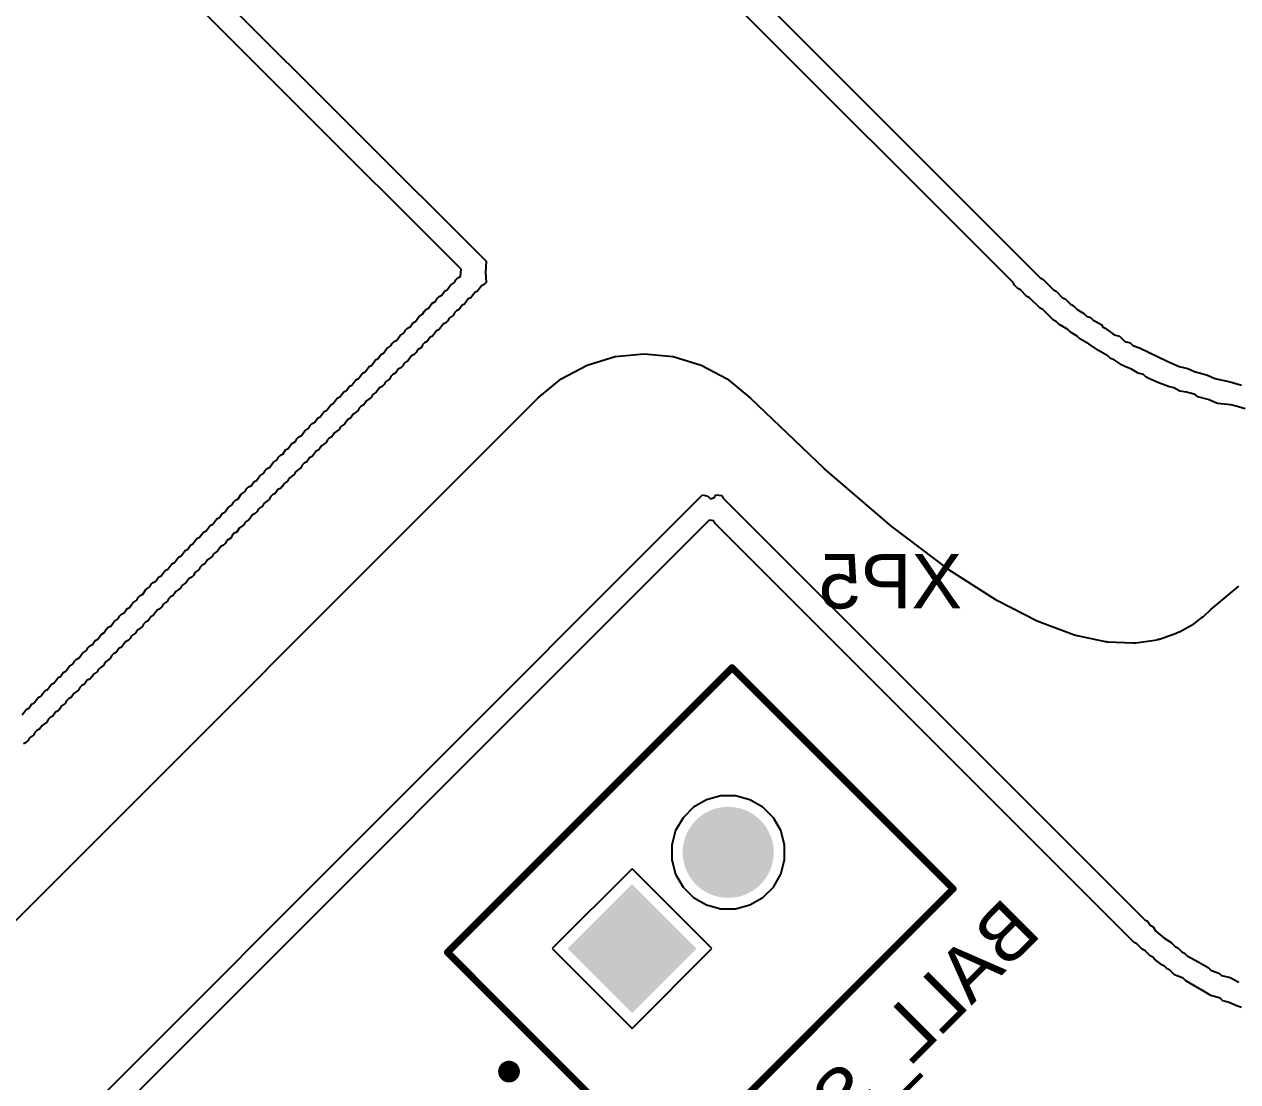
# Model space of a CAD drawing. Header units: millimetres. Extents: x 95 to 305, y 96 to 295.
# Drawn here: x 255.07 to 277.38, y 231.79 to 251.23 of the extents above; entities that cross this region are included whole.
import ezdxf

# ---------------------------------------------------------------- set-up
doc = ezdxf.new("R2010")
doc.units = ezdxf.units.MM
for name, color, linetype in [('BottomLayer', 5, 'Continuous'), ('BottomOverlay', 54, 'Continuous'), ('BottomSolder', 6, 'Continuous'), ('MultiLayer', 9, 'Continuous'), ('PadHoleLayer', 156, 'Continuous')]:
    doc.layers.add(name, color=color, linetype=linetype)
doc.styles.add('Arial', font='', dxfattribs={"height": 0.2})
doc.styles.get('Arial').set_extended_font_data('Arial')

# ---------------------------------------------------------------- blocks, each defined once
blk = doc.blocks.new('JST_XH_2_B_46')
at = {"layer": 'BottomLayer'}
blk.add_hatch(color=5, dxfattribs=at).paths.add_polyline_path([(-2.038, 1.313), (-0.463, 1.313), (-0.463, -0.263), (-2.038, -0.263)])
h = blk.add_hatch(color=5, dxfattribs=at)
edge = h.paths.add_edge_path()
edge.add_arc((1.25, 0.525), 0.787, 0, 360)
at = {"layer": 'BottomSolder'}
blk.add_hatch(color=6, dxfattribs=at).paths.add_polyline_path([(-2.088, 1.363), (-0.413, 1.363), (-0.413, -0.313), (-2.088, -0.313)])
h = blk.add_hatch(color=6, dxfattribs=at)
edge = h.paths.add_edge_path()
edge.add_arc((1.25, 0.525), 0.837, 0, 360)
at = {"layer": 'MultiLayer'}
h = blk.add_hatch(color=9, dxfattribs=at)
edge = h.paths.add_edge_path()
edge.add_arc((1.25, 0.525), 0.787, 0, 360)
at = {"layer": 'PadHoleLayer'}
h = blk.add_hatch(color=156, dxfattribs=at)
edge = h.paths.add_edge_path()
edge.add_arc((-1.25, 0.525), 0.525, 0, 360)
h = blk.add_hatch(color=156, dxfattribs=at)
edge = h.paths.add_edge_path()
edge.add_arc((1.25, 0.525), 0.525, 0, 360)
at = {"layer": 'BottomOverlay', "const_width": 0.127}
for points in [[(-3.7, 2.875), (-3.7, -2.875)], [(-3.7, 2.875), (3.7, 2.875)], [(3.7, 2.875), (3.7, -2.875)], [(-3.7, -2.875), (3.7, -2.875)]]:
    blk.add_lwpolyline(points, dxfattribs=at)
at = {"layer": 'BottomOverlay'}
for points, const_width in [([(-3.732, 2.875, 1), (-3.668, 2.875, 1)], 0.0635), ([(-3.732, 2.875, 1), (-3.668, 2.875, 1)], 0.0635), ([(3.668, 2.875, 1), (3.732, 2.875, 1)], 0.0635), ([(3.668, 2.875, 1), (3.732, 2.875, 1)], 0.0635), ([(-4.35, 0.525, 1), (-4.55, 0.525, 1)], 0.2), ([(-4.6, 0.525, 1), (-4.5, 0.525, 1)], 0.1), ([(-4.4, 0.525, 1), (-4.3, 0.525, 1)], 0.1), ([(-3.732, -2.875, 1), (-3.668, -2.875, 1)], 0.0635), ([(-3.732, -2.875, 1), (-3.668, -2.875, 1)], 0.0635), ([(3.668, -2.875, 1), (3.732, -2.875, 1)], 0.0635), ([(3.668, -2.875, 1), (3.732, -2.875, 1)], 0.0635)]:
    blk.add_lwpolyline(points, format="xyb", close=True, dxfattribs=dict(at, const_width=const_width))

msp = doc.modelspace()

# ---------------------------------------------------------------- linework, layer by layer
at = {"layer": 'BottomLayer'}
for p, q in [((265.418, 244.961), (265.933, 245.118)), ((265.933, 245.118), (266.468, 245.17)), ((266.468, 245.17), (267.003, 245.118)), ((267.003, 245.118), (267.518, 244.961)), ((264.944, 244.708), (265.418, 244.961)), ((267.518, 244.961), (267.992, 244.708)), ((264.518, 244.359), (264.944, 244.708)), ((267.992, 244.708), (268.42, 244.357)), ((246.071, 225.911), (264.518, 244.359)), ((268.42, 244.357), (269.768, 243.067)), ((269.768, 243.067), (269.773, 243.064)), ((269.773, 243.064), (269.778, 243.058)), ((269.778, 243.058), (271.025, 241.985)), ((271.025, 241.985), (271.033, 241.981)), ((271.033, 241.981), (271.038, 241.975)), ((271.038, 241.975), (272.046, 241.216)), ((272.046, 241.216), (272.055, 241.212)), ((272.055, 241.212), (272.062, 241.205)), ((272.062, 241.205), (272.929, 240.652)), ((276.889, 240.467), (277.402, 240.897)), ((272.929, 240.652), (272.941, 240.647)), ((272.941, 240.647), (272.95, 240.64)), ((272.95, 240.64), (273.695, 240.259)), ((276.601, 240.227), (276.742, 240.333)), ((276.742, 240.333), (276.75, 240.342)), ((276.75, 240.342), (276.76, 240.348)), ((276.76, 240.348), (276.889, 240.467)), ((273.695, 240.259), (273.71, 240.255)), ((273.71, 240.255), (273.723, 240.247)), ((273.723, 240.247), (274.362, 240.009)), ((276.308, 240.057), (276.573, 240.208)), ((276.573, 240.208), (276.586, 240.219)), ((276.586, 240.219), (276.601, 240.227)), ((274.362, 240.009), (274.38, 240.006)), ((274.38, 240.006), (274.396, 239.999)), ((274.396, 239.999), (274.945, 239.88)), ((274.945, 239.88), (274.967, 239.88)), ((274.967, 239.88), (274.988, 239.874)), ((274.988, 239.874), (275.46, 239.854)), ((275.509, 239.856), (275.898, 239.913)), ((275.898, 239.913), (275.921, 239.922)), ((275.921, 239.922), (275.945, 239.925)), ((275.945, 239.925), (276.266, 240.038)), ((276.266, 240.038), (276.286, 240.05)), ((276.286, 240.05), (276.308, 240.057)), ((275.46, 239.854), (275.484, 239.857)), ((275.484, 239.857), (275.509, 239.856)), ((267.612, 236.972), (267.376, 236.835)), ((267.876, 237.043), (267.612, 236.972)), ((268.149, 237.043), (267.876, 237.043)), ((268.413, 236.972), (268.149, 237.043)), ((268.65, 236.835), (268.413, 236.972)), ((267.376, 236.835), (267.182, 236.642)), ((268.843, 236.642), (268.65, 236.835)), ((267.182, 236.642), (267.046, 236.406)), ((268.979, 236.406), (268.843, 236.642)), ((267.046, 236.406), (266.975, 236.142)), ((269.05, 236.142), (268.979, 236.406)), ((266.975, 236.142), (266.975, 235.869)), ((269.05, 235.869), (269.05, 236.142)), ((266.975, 235.869), (267.046, 235.605)), ((268.979, 235.605), (269.05, 235.869)), ((266.245, 235.705), (264.778, 234.237)), ((267.712, 234.237), (266.245, 235.705)), ((267.046, 235.605), (267.182, 235.368)), ((268.843, 235.368), (268.979, 235.605)), ((267.182, 235.368), (267.376, 235.175)), ((268.65, 235.175), (268.843, 235.368)), ((267.376, 235.175), (267.612, 235.038)), ((267.612, 235.038), (267.876, 234.968)), ((267.876, 234.968), (268.149, 234.968)), ((268.149, 234.968), (268.413, 235.038)), ((268.413, 235.038), (268.65, 235.175)), ((264.778, 234.237), (266.245, 232.77)), ((266.245, 232.77), (267.712, 234.237))]:
    msp.add_line(p, q, dxfattribs=at)
at = {"layer": 'BottomOverlay'}
for p, q in [((246.428, 273.888), (273.749, 246.567)), ((273.25, 246.482), (246.038, 273.694)), ((246.768, 263.666), (263.563, 246.871)), ((259.985, 249.841), (246.561, 263.264)), ((259.997, 249.829), (259.985, 249.841)), ((263.1, 246.725), (259.997, 249.829)), ((263.563, 246.871), (263.55, 246.665)), ((263.003, 246.531), (263.039, 246.567)), ((263.039, 246.567), (263.088, 246.591)), ((263.088, 246.591), (263.1, 246.725)), ((263.55, 246.665), (263.563, 246.482)), ((273.749, 246.567), (273.797, 246.543)), ((262.796, 246.324), (262.845, 246.348)), ((262.845, 246.348), (262.905, 246.433)), ((262.905, 246.433), (262.978, 246.482)), ((262.978, 246.482), (263.003, 246.531)), ((263.477, 246.421), (263.404, 246.324)), ((263.526, 246.445), (263.477, 246.421)), ((263.563, 246.482), (263.526, 246.445)), ((273.274, 246.433), (273.25, 246.482)), ((273.335, 246.372), (273.274, 246.433)), ((273.384, 246.348), (273.335, 246.372)), ((273.505, 246.226), (273.384, 246.348)), ((273.797, 246.543), (273.992, 246.348)), ((273.992, 246.348), (274.041, 246.324)), ((262.565, 246.093), (262.638, 246.141)), ((262.638, 246.141), (262.662, 246.19)), ((262.662, 246.19), (262.699, 246.226)), ((262.699, 246.226), (262.747, 246.251)), ((262.747, 246.251), (262.796, 246.324)), ((263.234, 246.178), (263.161, 246.08)), ((263.283, 246.202), (263.234, 246.178)), ((263.356, 246.299), (263.283, 246.202)), ((263.404, 246.324), (263.356, 246.299)), ((273.554, 246.202), (273.505, 246.226)), ((273.749, 246.007), (273.554, 246.202)), ((274.041, 246.324), (274.162, 246.202)), ((274.162, 246.202), (274.211, 246.178)), ((274.211, 246.178), (274.309, 246.08)), ((262.321, 245.849), (262.394, 245.898)), ((262.394, 245.898), (262.419, 245.946)), ((262.419, 245.946), (262.455, 245.983)), ((262.455, 245.983), (262.504, 246.007)), ((262.504, 246.007), (262.565, 246.093)), ((262.978, 245.922), (262.954, 245.873)), ((263.015, 245.959), (262.978, 245.922)), ((263.064, 245.983), (263.015, 245.959)), ((263.112, 246.056), (263.064, 245.983)), ((263.161, 246.08), (263.112, 246.056)), ((273.797, 245.983), (273.749, 246.007)), ((273.992, 245.788), (273.797, 245.983)), ((274.309, 246.08), (274.357, 246.056)), ((274.357, 246.056), (274.43, 245.983)), ((274.43, 245.983), (274.552, 245.91)), ((274.552, 245.91), (274.601, 245.861)), ((262.114, 245.642), (262.163, 245.667)), ((262.163, 245.667), (262.212, 245.74)), ((262.212, 245.74), (262.26, 245.764)), ((262.26, 245.764), (262.321, 245.849)), ((262.772, 245.715), (262.699, 245.618)), ((262.82, 245.74), (262.772, 245.715)), ((262.857, 245.776), (262.82, 245.74)), ((262.881, 245.825), (262.857, 245.776)), ((262.954, 245.873), (262.881, 245.825)), ((274.041, 245.764), (273.992, 245.788)), ((274.089, 245.715), (274.041, 245.764)), ((274.26, 245.618), (274.089, 245.715)), ((274.601, 245.861), (274.674, 245.837)), ((274.674, 245.837), (274.722, 245.788)), ((274.722, 245.788), (274.771, 245.764)), ((274.771, 245.764), (274.881, 245.703)), ((274.881, 245.703), (274.893, 245.667)), ((274.893, 245.667), (274.941, 245.642)), ((261.92, 245.423), (261.981, 245.508)), ((261.981, 245.508), (262.054, 245.557)), ((262.054, 245.557), (262.078, 245.606)), ((262.078, 245.606), (262.114, 245.642)), ((262.528, 245.472), (262.48, 245.399)), ((262.577, 245.496), (262.528, 245.472)), ((262.65, 245.594), (262.577, 245.496)), ((262.699, 245.618), (262.65, 245.594)), ((274.309, 245.569), (274.26, 245.618)), ((274.43, 245.496), (274.309, 245.569)), ((274.479, 245.448), (274.43, 245.496)), ((274.649, 245.35), (274.479, 245.448)), ((274.941, 245.642), (275.112, 245.521)), ((275.112, 245.521), (275.209, 245.496)), ((275.209, 245.496), (275.306, 245.399)), ((261.676, 245.18), (261.737, 245.265)), ((261.737, 245.265), (261.81, 245.314)), ((261.81, 245.314), (261.835, 245.362)), ((261.835, 245.362), (261.871, 245.399)), ((261.871, 245.399), (261.92, 245.423)), ((262.297, 245.241), (262.273, 245.192)), ((262.37, 245.289), (262.297, 245.241)), ((262.394, 245.338), (262.37, 245.289)), ((262.431, 245.375), (262.394, 245.338)), ((262.48, 245.399), (262.431, 245.375)), ((274.82, 245.228), (274.649, 245.35)), ((274.99, 245.131), (274.82, 245.228)), ((275.306, 245.399), (275.404, 245.375)), ((275.404, 245.375), (275.452, 245.326)), ((275.452, 245.326), (275.574, 245.277)), ((275.574, 245.277), (276.085, 245.034)), ((261.457, 244.961), (261.53, 245.058)), ((261.53, 245.058), (261.579, 245.082)), ((261.579, 245.082), (261.628, 245.155)), ((261.628, 245.155), (261.676, 245.18)), ((262.054, 244.997), (262.029, 244.949)), ((262.127, 245.046), (262.054, 244.997)), ((262.187, 245.131), (262.127, 245.046)), ((262.236, 245.155), (262.187, 245.131)), ((262.273, 245.192), (262.236, 245.155)), ((275.039, 245.082), (274.99, 245.131)), ((275.112, 245.058), (275.039, 245.082)), ((275.258, 244.961), (275.112, 245.058)), ((276.085, 245.034), (276.304, 244.936)), ((261.214, 244.717), (261.287, 244.815)), ((261.287, 244.815), (261.336, 244.839)), ((261.336, 244.839), (261.409, 244.936)), ((261.409, 244.936), (261.457, 244.961)), ((261.847, 244.79), (261.81, 244.754)), ((261.895, 244.815), (261.847, 244.79)), ((261.944, 244.888), (261.895, 244.815)), ((261.993, 244.912), (261.944, 244.888)), ((262.029, 244.949), (261.993, 244.912)), ((275.306, 244.936), (275.258, 244.961)), ((275.428, 244.888), (275.306, 244.936)), ((275.55, 244.815), (275.428, 244.888)), ((275.647, 244.79), (275.55, 244.815)), ((275.696, 244.742), (275.647, 244.79)), ((276.304, 244.936), (276.463, 244.9)), ((276.463, 244.9), (276.596, 244.839)), ((276.596, 244.839), (276.694, 244.815)), ((276.694, 244.815), (276.828, 244.778)), ((276.828, 244.778), (276.962, 244.717)), ((260.995, 244.498), (261.043, 244.571)), ((261.043, 244.571), (261.092, 244.596)), ((261.092, 244.596), (261.165, 244.693)), ((261.165, 244.693), (261.214, 244.717)), ((261.603, 244.547), (261.542, 244.462)), ((261.652, 244.571), (261.603, 244.547)), ((261.688, 244.608), (261.652, 244.571)), ((261.713, 244.657), (261.688, 244.608)), ((261.786, 244.705), (261.713, 244.657)), ((261.81, 244.754), (261.786, 244.705)), ((275.745, 244.717), (275.696, 244.742)), ((275.915, 244.644), (275.745, 244.717)), ((276.11, 244.571), (275.915, 244.644)), ((276.207, 244.547), (276.11, 244.571)), ((276.317, 244.486), (276.207, 244.547)), ((276.962, 244.717), (277.241, 244.657)), ((277.241, 244.657), (277.448, 244.596)), ((260.751, 244.255), (260.824, 244.352)), ((260.824, 244.352), (260.873, 244.377)), ((260.873, 244.377), (260.946, 244.474)), ((260.946, 244.474), (260.995, 244.498)), ((261.445, 244.364), (261.36, 244.304)), ((261.469, 244.413), (261.445, 244.364)), ((261.542, 244.462), (261.469, 244.413)), ((276.438, 244.462), (276.317, 244.486)), ((276.596, 244.425), (276.438, 244.462)), ((276.645, 244.377), (276.596, 244.425)), ((276.84, 244.328), (276.645, 244.377)), ((277.01, 244.255), (276.84, 244.328)), ((260.508, 244.012), (260.581, 244.109)), ((260.581, 244.109), (260.63, 244.133)), ((260.63, 244.133), (260.703, 244.231)), ((260.703, 244.231), (260.751, 244.255)), ((261.202, 244.121), (261.117, 244.06)), ((261.226, 244.17), (261.202, 244.121)), ((261.263, 244.206), (261.226, 244.17)), ((261.311, 244.231), (261.263, 244.206)), ((261.36, 244.304), (261.311, 244.231)), ((277.254, 244.231), (277.01, 244.255)), ((277.351, 244.206), (277.254, 244.231)), ((277.521, 244.158), (277.351, 244.206)), ((260.325, 243.853), (260.362, 243.89)), ((260.362, 243.89), (260.411, 243.914)), ((260.411, 243.914), (260.459, 243.987)), ((260.459, 243.987), (260.508, 244.012)), ((260.958, 243.878), (260.885, 243.829)), ((261.019, 243.963), (260.958, 243.878)), ((261.068, 243.987), (261.019, 243.963)), ((261.117, 244.06), (261.068, 243.987)), ((260.119, 243.646), (260.167, 243.671)), ((260.167, 243.671), (260.228, 243.756)), ((260.228, 243.756), (260.301, 243.805)), ((260.301, 243.805), (260.325, 243.853)), ((260.776, 243.719), (260.727, 243.646)), ((260.861, 243.78), (260.776, 243.719)), ((260.885, 243.829), (260.861, 243.78)), ((259.924, 243.427), (259.985, 243.513)), ((259.985, 243.513), (260.058, 243.561)), ((260.058, 243.561), (260.082, 243.61)), ((260.082, 243.61), (260.119, 243.646)), ((260.532, 243.476), (260.484, 243.403)), ((260.618, 243.537), (260.532, 243.476)), ((260.642, 243.586), (260.618, 243.537)), ((260.678, 243.622), (260.642, 243.586)), ((260.727, 243.646), (260.678, 243.622)), ((259.644, 243.172), (259.717, 243.22)), ((259.717, 243.22), (259.741, 243.269)), ((259.741, 243.269), (259.778, 243.306)), ((259.778, 243.306), (259.827, 243.33)), ((259.827, 243.33), (259.875, 243.403)), ((259.875, 243.403), (259.924, 243.427)), ((260.313, 243.257), (260.265, 243.184)), ((260.362, 243.281), (260.313, 243.257)), ((260.435, 243.379), (260.362, 243.281)), ((260.484, 243.403), (260.435, 243.379)), ((259.474, 242.977), (259.498, 243.026)), ((259.498, 243.026), (259.534, 243.062)), ((259.534, 243.062), (259.583, 243.087)), ((259.583, 243.087), (259.644, 243.172)), ((260.058, 243.001), (260.033, 242.953)), ((260.155, 243.074), (260.058, 243.001)), ((260.179, 243.123), (260.155, 243.074)), ((260.216, 243.16), (260.179, 243.123)), ((260.265, 243.184), (260.216, 243.16)), ((259.242, 242.746), (259.291, 242.819)), ((259.291, 242.819), (259.34, 242.843)), ((259.34, 242.843), (259.401, 242.928)), ((259.401, 242.928), (259.474, 242.977)), ((259.839, 242.782), (259.814, 242.734)), ((259.912, 242.831), (259.839, 242.782)), ((259.936, 242.88), (259.912, 242.831)), ((260.033, 242.953), (259.936, 242.88)), ((246.89, 221.923), (267.542, 242.575)), ((258.999, 242.502), (259.06, 242.588)), ((259.06, 242.588), (259.133, 242.636)), ((259.133, 242.636), (259.157, 242.685)), ((259.157, 242.685), (259.194, 242.722)), ((259.194, 242.722), (259.242, 242.746)), ((259.595, 242.539), (259.571, 242.49)), ((259.632, 242.575), (259.595, 242.539)), ((259.68, 242.6), (259.632, 242.575)), ((259.729, 242.673), (259.68, 242.6)), ((259.778, 242.697), (259.729, 242.673)), ((259.814, 242.734), (259.778, 242.697)), ((267.542, 242.575), (267.64, 242.551)), ((267.64, 242.551), (267.688, 242.502)), ((267.761, 242.527), (267.786, 242.575)), ((267.786, 242.575), (267.895, 242.563)), ((267.895, 242.563), (267.919, 242.515)), ((258.756, 242.259), (258.816, 242.344)), ((258.816, 242.344), (258.889, 242.393)), ((258.889, 242.393), (258.914, 242.442)), ((258.914, 242.442), (258.95, 242.478)), ((258.95, 242.478), (258.999, 242.502)), ((259.376, 242.32), (259.352, 242.271)), ((259.449, 242.369), (259.376, 242.32)), ((259.474, 242.417), (259.449, 242.369)), ((259.571, 242.49), (259.474, 242.417)), ((267.688, 242.502), (267.761, 242.527)), ((267.919, 242.515), (274.065, 236.369)), ((267.664, 242.113), (247.206, 221.656)), ((258.537, 242.04), (258.61, 242.137)), ((258.61, 242.137), (258.658, 242.162)), ((258.658, 242.162), (258.707, 242.235)), ((258.707, 242.235), (258.756, 242.259)), ((259.206, 242.125), (259.133, 242.077)), ((259.267, 242.21), (259.206, 242.125)), ((259.315, 242.235), (259.267, 242.21)), ((259.352, 242.271), (259.315, 242.235)), ((267.749, 242.101), (267.664, 242.113)), ((267.773, 242.052), (267.749, 242.101)), ((258.293, 241.797), (258.366, 241.894)), ((258.366, 241.894), (258.415, 241.918)), ((258.415, 241.918), (258.488, 242.016)), ((258.488, 242.016), (258.537, 242.04)), ((258.926, 241.87), (258.889, 241.833)), ((258.975, 241.894), (258.926, 241.87)), ((259.023, 241.967), (258.975, 241.894)), ((259.109, 242.028), (259.023, 241.967)), ((259.133, 242.077), (259.109, 242.028)), ((275.477, 234.349), (267.773, 242.052)), ((258.074, 241.578), (258.123, 241.651)), ((258.123, 241.651), (258.171, 241.675)), ((258.171, 241.675), (258.244, 241.772)), ((258.244, 241.772), (258.293, 241.797)), ((258.731, 241.651), (258.683, 241.626)), ((258.768, 241.687), (258.731, 241.651)), ((258.792, 241.736), (258.768, 241.687)), ((258.865, 241.784), (258.792, 241.736)), ((258.889, 241.833), (258.865, 241.784)), ((257.831, 241.334), (257.904, 241.432)), ((257.904, 241.432), (257.952, 241.456)), ((257.952, 241.456), (258.025, 241.553)), ((258.025, 241.553), (258.074, 241.578)), ((258.524, 241.444), (258.439, 241.383)), ((258.549, 241.492), (258.524, 241.444)), ((258.622, 241.541), (258.549, 241.492)), ((258.683, 241.626), (258.622, 241.541)), ((257.66, 241.188), (257.709, 241.212)), ((257.709, 241.212), (257.782, 241.31)), ((257.782, 241.31), (257.831, 241.334)), ((258.281, 241.2), (258.208, 241.152)), ((258.305, 241.249), (258.281, 241.2)), ((258.342, 241.285), (258.305, 241.249)), ((258.39, 241.31), (258.342, 241.285)), ((258.439, 241.383), (258.39, 241.31)), ((257.441, 240.969), (257.49, 240.993)), ((257.49, 240.993), (257.539, 241.066)), ((257.539, 241.066), (257.587, 241.091)), ((257.587, 241.091), (257.66, 241.188)), ((258.098, 241.042), (258.038, 240.957)), ((258.147, 241.066), (258.098, 241.042)), ((258.184, 241.103), (258.147, 241.066)), ((258.208, 241.152), (258.184, 241.103)), ((257.247, 240.75), (257.307, 240.835)), ((257.307, 240.835), (257.38, 240.884)), ((257.38, 240.884), (257.405, 240.933)), ((257.405, 240.933), (257.441, 240.969)), ((257.855, 240.799), (257.806, 240.726)), ((257.94, 240.86), (257.855, 240.799)), ((257.965, 240.908), (257.94, 240.86)), ((258.038, 240.957), (257.965, 240.908)), ((257.003, 240.507), (257.064, 240.592)), ((257.064, 240.592), (257.137, 240.64)), ((257.137, 240.64), (257.161, 240.689)), ((257.161, 240.689), (257.198, 240.726)), ((257.198, 240.726), (257.247, 240.75)), ((257.624, 240.567), (257.599, 240.519)), ((257.697, 240.616), (257.624, 240.567)), ((257.721, 240.665), (257.697, 240.616)), ((257.758, 240.701), (257.721, 240.665)), ((257.806, 240.726), (257.758, 240.701)), ((256.796, 240.3), (256.821, 240.348)), ((256.821, 240.348), (256.857, 240.385)), ((256.857, 240.385), (256.906, 240.409)), ((256.906, 240.409), (256.954, 240.482)), ((256.954, 240.482), (257.003, 240.507)), ((257.393, 240.336), (257.344, 240.263)), ((257.441, 240.361), (257.393, 240.336)), ((257.514, 240.458), (257.441, 240.361)), ((257.563, 240.482), (257.514, 240.458)), ((257.599, 240.519), (257.563, 240.482)), ((256.553, 240.056), (256.577, 240.105)), ((256.577, 240.105), (256.614, 240.142)), ((256.614, 240.142), (256.662, 240.166)), ((256.662, 240.166), (256.723, 240.251)), ((256.723, 240.251), (256.796, 240.3)), ((257.234, 240.154), (257.137, 240.081)), ((257.259, 240.202), (257.234, 240.154)), ((257.295, 240.239), (257.259, 240.202)), ((257.344, 240.263), (257.295, 240.239)), ((256.322, 239.825), (256.37, 239.898)), ((256.37, 239.898), (256.419, 239.922)), ((256.419, 239.922), (256.48, 240.008)), ((256.48, 240.008), (256.553, 240.056)), ((256.93, 239.874), (256.857, 239.776)), ((256.979, 239.898), (256.93, 239.874)), ((257.015, 239.935), (256.979, 239.898)), ((257.04, 239.983), (257.015, 239.935)), ((257.113, 240.032), (257.04, 239.983)), ((257.137, 240.081), (257.113, 240.032)), ((256.078, 239.582), (256.139, 239.667)), ((256.139, 239.667), (256.212, 239.716)), ((256.212, 239.716), (256.236, 239.764)), ((256.236, 239.764), (256.273, 239.801)), ((256.273, 239.801), (256.322, 239.825)), ((256.711, 239.655), (256.675, 239.618)), ((256.76, 239.679), (256.711, 239.655)), ((256.808, 239.752), (256.76, 239.679)), ((256.857, 239.776), (256.808, 239.752)), ((255.835, 239.338), (255.896, 239.424)), ((255.896, 239.424), (255.969, 239.472)), ((255.969, 239.472), (255.993, 239.521)), ((255.993, 239.521), (256.03, 239.557)), ((256.03, 239.557), (256.078, 239.582)), ((256.529, 239.448), (256.431, 239.375)), ((256.553, 239.497), (256.529, 239.448)), ((256.65, 239.57), (256.553, 239.497)), ((256.675, 239.618), (256.65, 239.57)), ((255.616, 239.119), (255.689, 239.217)), ((255.689, 239.217), (255.737, 239.241)), ((255.737, 239.241), (255.786, 239.314)), ((255.786, 239.314), (255.835, 239.338)), ((256.273, 239.192), (256.224, 239.168)), ((256.309, 239.229), (256.273, 239.192)), ((256.334, 239.277), (256.309, 239.229)), ((256.407, 239.326), (256.334, 239.277)), ((256.431, 239.375), (256.407, 239.326)), ((255.372, 238.876), (255.445, 238.973)), ((255.445, 238.973), (255.494, 238.998)), ((255.494, 238.998), (255.567, 239.095)), ((255.567, 239.095), (255.616, 239.119)), ((256.066, 238.985), (255.981, 238.925)), ((256.09, 239.034), (256.066, 238.985)), ((256.127, 239.071), (256.09, 239.034)), ((256.176, 239.095), (256.127, 239.071)), ((256.224, 239.168), (256.176, 239.095)), ((255.202, 238.73), (255.251, 238.754)), ((255.251, 238.754), (255.324, 238.852)), ((255.324, 238.852), (255.372, 238.876)), ((255.847, 238.791), (255.823, 238.742)), ((255.884, 238.827), (255.847, 238.791)), ((255.932, 238.852), (255.884, 238.827)), ((255.981, 238.925), (255.932, 238.852)), ((255.032, 238.535), (255.105, 238.632)), ((255.105, 238.632), (255.153, 238.657)), ((255.153, 238.657), (255.202, 238.73)), ((255.64, 238.584), (255.591, 238.511)), ((255.689, 238.608), (255.64, 238.584)), ((255.725, 238.645), (255.689, 238.608)), ((255.75, 238.693), (255.725, 238.645)), ((255.823, 238.742), (255.75, 238.693)), ((255.397, 238.34), (255.348, 238.267)), ((255.482, 238.401), (255.397, 238.34)), ((255.506, 238.45), (255.482, 238.401)), ((255.543, 238.486), (255.506, 238.45)), ((255.591, 238.511), (255.543, 238.486)), ((255.166, 238.109), (255.141, 238.06)), ((255.239, 238.158), (255.166, 238.109)), ((255.263, 238.207), (255.239, 238.158)), ((255.299, 238.243), (255.263, 238.207)), ((255.348, 238.267), (255.299, 238.243)), ((255.105, 238.024), (255.056, 238)), ((255.141, 238.06), (255.105, 238.024)), ((274.065, 236.369), (274.077, 236.357)), ((274.077, 236.357), (275.672, 234.762)), ((275.672, 234.762), (275.72, 234.738)), ((275.72, 234.738), (275.769, 234.665)), ((275.769, 234.665), (275.818, 234.641)), ((275.818, 234.641), (275.878, 234.556)), ((275.878, 234.556), (276.024, 234.434)), ((275.526, 234.324), (275.477, 234.349)), ((275.623, 234.227), (275.526, 234.324)), ((276.024, 234.434), (276.158, 234.349)), ((276.158, 234.349), (276.231, 234.276)), ((275.672, 234.203), (275.623, 234.227)), ((275.769, 234.105), (275.672, 234.203)), ((275.818, 234.081), (275.769, 234.105)), ((275.854, 234.044), (275.818, 234.081)), ((276.231, 234.276), (276.28, 234.251)), ((276.28, 234.251), (276.353, 234.178)), ((276.353, 234.178), (276.402, 234.154)), ((276.402, 234.154), (276.45, 234.105)), ((276.45, 234.105), (276.669, 233.984)), ((275.988, 233.935), (275.854, 234.044)), ((276.037, 233.911), (275.988, 233.935)), ((276.085, 233.862), (276.037, 233.911)), ((276.134, 233.838), (276.085, 233.862)), ((276.219, 233.752), (276.134, 233.838)), ((276.669, 233.984), (276.84, 233.886)), ((276.84, 233.886), (276.889, 233.838)), ((276.889, 233.838), (277.047, 233.777)), ((276.377, 233.692), (276.219, 233.752)), ((276.426, 233.643), (276.377, 233.692)), ((276.767, 233.448), (276.426, 233.643)), ((277.047, 233.777), (277.083, 233.74)), ((277.083, 233.74), (277.241, 233.704)), ((277.241, 233.704), (277.4, 233.619)), ((276.889, 233.375), (276.767, 233.448)), ((277.059, 233.326), (276.889, 233.375)), ((277.108, 233.278), (277.059, 233.326)), ((277.205, 233.253), (277.108, 233.278)), ((277.375, 233.18), (277.205, 233.253)), ((277.448, 233.156), (277.375, 233.18))]:
    msp.add_line(p, q, dxfattribs=at)

# ---------------------------------------------------------------- block references
at = {"rotation": 45}
msp.add_blockref('JST_XH_2_B_46', (267.5, 234.75), dxfattribs=at)

# ---------------------------------------------------------------- texts
at = {"layer": 'BottomOverlay', "style": 'Arial', "text_generation_flag": 2}
msp.add_text('XP5', height=1, dxfattribs=at).set_placement((272.316, 240.489))
msp.add_text('BALL_SEN', height=1, rotation=45, dxfattribs=at).set_placement((273.8, 234.5))

doc.saveas('drawing.dxf')
